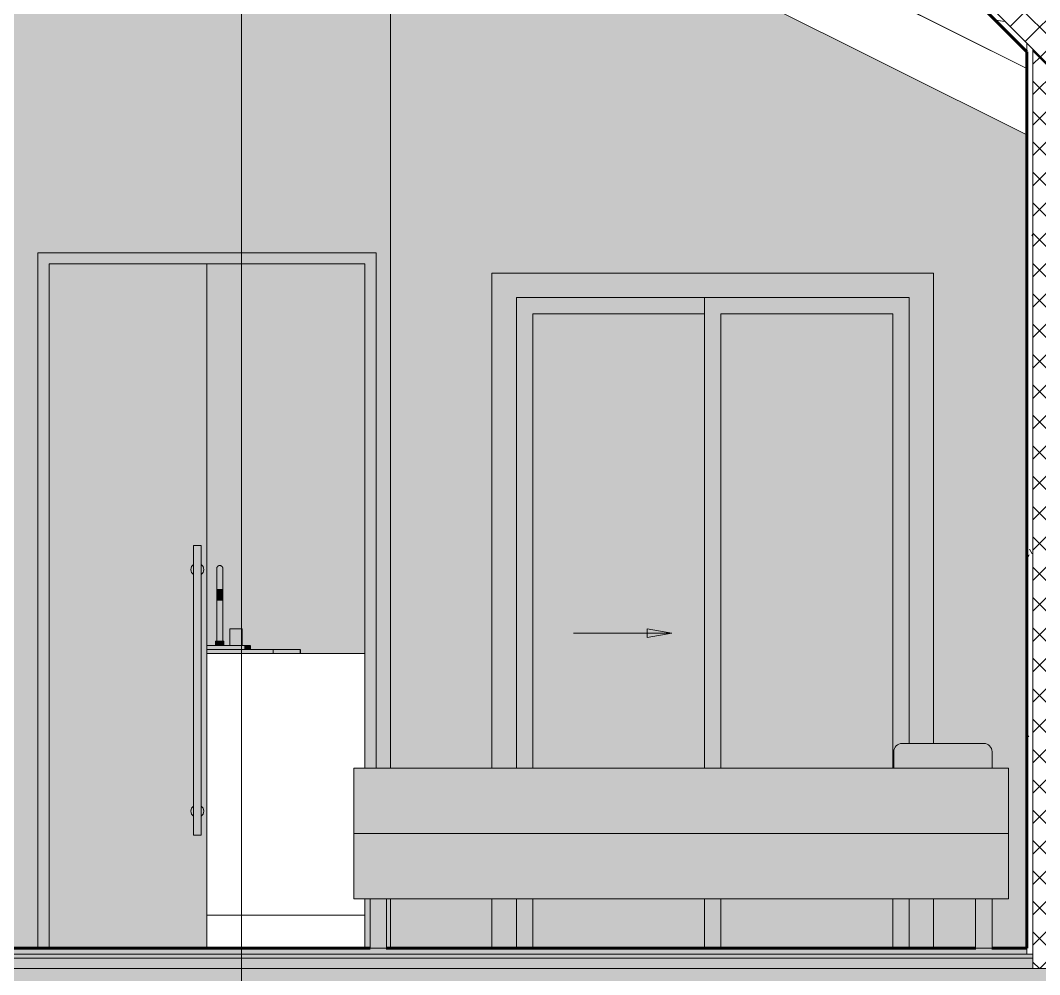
# Model space of a CAD drawing. Header units: inches. Extents: x 8252 to 9002, y -226 to 478.
# Drawn here: x 8746.8 to 8871.4, y 146.5 to 263.1 of the extents above; entities that cross this region are included whole.
import ezdxf

# ---------------------------------------------------------------- set-up
doc = ezdxf.new("R2010")
doc.units = ezdxf.units.IN
doc.header["$MEASUREMENT"] = 0
doc.linetypes.add('Grid Line 1_2_', pattern=[0.875, 0.5, -0.125, 0.125, -0.125])
for name, color, linetype, lineweight in [('A-DETL-GENF', 92, 'Continuous', 9), ('A-DETL-GENF-1', 92, 'Continuous', 18), ('A-DOOR', 31, 'Continuous', 18), ('A-DOOR-3', 31, 'Continuous', 9), ('A-DOOR-GLAZ-1', 31, 'Continuous', 18), ('A-FLOR', 192, 'Continuous', 18), ('A-FLOR-1', 192, 'Continuous', 60), ('A-FLOR-LEVL-1', 51, 'Grid Line 1_2_', 9), ('A-FLOR-MCUT', 51, 'Continuous', 18), ('A-FLOR-PATT-1', 8, 'Continuous', 9), ('A-ROOF', 132, 'Continuous', 18), ('A-ROOF-1', 132, 'Continuous', 60), ('A-ROOF-PATT-1', 132, 'Continuous', 9), ('A-WALL', 113, 'Continuous', 18), ('A-WALL-PATT-1', 111, 'Continuous', 9), ('G-ANNO-SYMB', 111, 'Continuous', 9), ('I-FURN', 30, 'Continuous', 9), ('I-WALL', 2, 'Continuous', 18), ('I-WALL-1', 2, 'Continuous', 60), ('P-SANR-FIXT', 6, 'Continuous', 9), ('Q-CASE', 31, 'Continuous', 9), ('S-BEAM', 12, 'Continuous', 9)]:
    doc.layers.add(name, color=color, linetype=linetype, lineweight=lineweight)
pattern_1 = [(0, (8626.379, 124.937), (0, 2.399), []), (315, (8626.379, 124.937), (2.398506, 0), [3.393, -3.393]), (45, (8626.379, 124.937), (2.398506, 0), [3.393, -3.393])]
pattern_2 = [(45, (8626.379, 124.937), (-1.856155, 1.856155), []), (135, (8626.379, 124.937), (-1.856155, -1.856155), [])]

# ---------------------------------------------------------------- blocks, each defined once
blk = doc.blocks.new('Bed-Standard - King 78_ x 80_-1391540-Section 18')
at = {"layer": 'I-FURN'}
for points in [[(8865.52, 171.75), (8865.57, 171.75), (8865.57, 173.75), (8865.44, 174.25), (8865.07, 174.62), (8864.57, 174.75), (8854.57, 174.75), (8854.07, 174.62), (8853.7, 174.25), (8853.57, 173.75), (8853.57, 171.75), (8858.44, 171.75)], [(8788.57, 163.75), (8788.57, 171.75), (8787.57, 171.75), (8787.57, 163.75), (8788.32, 163.75)], [(8788.57, 163.75), (8866.57, 163.75), (8866.57, 171.75), (8788.57, 171.75)], [(8866.86, 163.75), (8867.57, 163.75), (8867.57, 171.75), (8866.57, 171.75), (8866.57, 163.75), (8866.82, 163.75)], [(8787.57, 155.75), (8788.57, 155.75), (8788.57, 163.75), (8787.57, 163.75), (8787.57, 156.22)], [(8819.28, 155.75), (8866.57, 155.75), (8866.57, 163.75), (8788.57, 163.75), (8788.57, 155.75), (8809.44, 155.75)], [(8867.49, 155.75), (8867.57, 155.75), (8867.57, 163.75), (8866.57, 163.75), (8866.57, 155.75), (8867.44, 155.75)], [(8790.57, 149.75), (8790.57, 155.75), (8789.59, 155.75), (8789.59, 149.75), (8790.37, 149.75)], [(8791.51, 149.75), (8791.54, 149.75), (8791.54, 155.75), (8790.57, 155.75), (8790.57, 149.75), (8791.45, 149.75)], [(8863.59, 149.75), (8864.57, 149.75), (8864.57, 155.75), (8863.59, 155.75), (8863.59, 151.52)], [(8864.57, 149.75), (8865.54, 149.75), (8865.54, 155.75), (8864.57, 155.75), (8864.57, 151.52)]]:
    blk.add_hatch(color=256, dxfattribs=at).paths.add_polyline_path(points, flags=0)
for p, q in [((8864.57, 174.75), (8854.57, 174.75)), ((8853.57, 173.75), (8853.57, 171.75)), ((8865.57, 171.75), (8865.57, 173.75)), ((8787.57, 171.75), (8787.57, 163.75)), ((8787.57, 171.75), (8788.57, 171.75)), ((8788.57, 171.75), (8866.57, 171.75)), ((8866.57, 171.75), (8867.57, 171.75)), ((8867.57, 163.75), (8867.57, 171.75)), ((8787.57, 163.75), (8787.57, 155.75)), ((8787.57, 163.75), (8788.57, 163.75)), ((8788.57, 163.75), (8787.57, 163.75)), ((8788.57, 163.75), (8866.57, 163.75)), ((8866.57, 163.75), (8788.57, 163.75)), ((8866.57, 163.75), (8867.57, 163.75)), ((8867.57, 163.75), (8866.57, 163.75)), ((8867.57, 155.75), (8867.57, 163.75)), ((8788.57, 155.75), (8787.57, 155.75)), ((8866.57, 155.75), (8788.57, 155.75)), ((8789.57, 155.75), (8789.57, 149.75)), ((8789.57, 155.75), (8789.57, 149.75)), ((8791.57, 149.75), (8791.57, 155.75)), ((8791.57, 149.75), (8791.57, 155.75)), ((8863.57, 155.75), (8863.57, 149.75)), ((8863.57, 155.75), (8863.57, 149.75)), ((8865.57, 149.75), (8865.57, 155.75)), ((8865.57, 149.75), (8865.57, 155.75)), ((8867.57, 155.75), (8866.57, 155.75)), ((8790.57, 149.75), (8789.59, 149.75)), ((8791.54, 149.75), (8790.57, 149.75)), ((8864.57, 149.75), (8863.59, 149.75)), ((8865.54, 149.75), (8864.57, 149.75))]:
    blk.add_line(p, q, dxfattribs=at)
for centre, start, end in [((8854.57, 173.75), 90, 180), ((8864.57, 173.75), 0, 90)]:
    blk.add_arc(centre, 1, start, end, dxfattribs=at)
blk = doc.blocks.new('Truss - Truss-2014843-Section 18')
at = {"layer": 'S-BEAM'}
for p, q in [((8869.82, 257.23), (8757.71, 313.29)), ((8749.6, 309.23), (8869.82, 249.12)), ((8855.56, 264.36), (8869.82, 257.23))]:
    blk.add_line(p, q, dxfattribs=at)
blk = doc.blocks.new('OD_CW_Base Cabinet - OD_CW_Base Cabinet-2143114-Section 18')
at = {"layer": 'Q-CASE'}
for p, q in [((8788.92, 185.75), (8769.63, 185.75)), ((8769.63, 153.75), (8788.92, 153.75))]:
    blk.add_line(p, q, dxfattribs=at)
blk = doc.blocks.new('Sliding_Door_Pocket_door_-_Wood_8628 - 1_00mx2_00m-2102463-Section 18')
at = {"layer": 'A-DOOR'}
h = blk.add_hatch(color=256, dxfattribs=at)
h.paths.add_polyline_path([(8789.32, 149.75), (8789.59, 149.75), (8789.59, 155.75), (8788.92, 155.75), (8788.92, 149.75), (8789.2, 149.75)], flags=0)
h.paths.add_polyline_path([(8749.95, 149.75), (8750.34, 149.75), (8750.34, 233.36), (8788.92, 233.36), (8788.92, 171.75), (8790.3, 171.75), (8790.3, 234.73), (8748.96, 234.73), (8748.96, 149.75), (8749.93, 149.75)], flags=0)
h = blk.add_hatch(color=256, dxfattribs=at)
h.paths.add_polyline_path([(8769.63, 149.75), (8769.63, 233.36), (8750.34, 233.36), (8750.34, 149.75)], flags=0)
h.paths.add_polyline_path([(8768.12, 163.53), (8767.98, 163.53), (8767.98, 165.86), (8767.89, 165.93), (8767.77, 166.09), (8767.69, 166.28), (8767.66, 166.48), (8767.69, 166.69), (8767.77, 166.88), (8767.89, 167.04), (8767.98, 167.1), (8767.98, 195.39), (8767.89, 195.45), (8767.77, 195.62), (8767.69, 195.81), (8767.66, 196.01), (8767.7, 196.25), (8767.77, 196.4), (8767.89, 196.57), (8767.98, 196.63), (8767.99, 198.96), (8768.92, 198.96), (8768.92, 196.63), (8769.01, 196.57), (8769.13, 196.4), (8769.21, 196.21), (8769.24, 196.01), (8769.21, 195.81), (8769.13, 195.62), (8769.01, 195.45), (8768.92, 195.39), (8768.92, 167.1), (8769.01, 167.04), (8769.13, 166.88), (8769.21, 166.69), (8769.24, 166.48), (8769.21, 166.28), (8769.13, 166.09), (8769.01, 165.93), (8768.92, 165.86), (8768.91, 163.53), (8768.21, 163.53)], flags=0)
blk.add_hatch(color=256, dxfattribs=at).paths.add_polyline_path([(8767.98, 163.53), (8768.92, 163.53), (8768.91, 198.96), (8767.98, 198.96), (8767.98, 165.64)], flags=0)
h = blk.add_hatch(color=256, dxfattribs=at)
h.paths.add_polyline_path([(8768.92, 165.86), (8769.01, 165.93), (8769.13, 166.09), (8769.21, 166.28), (8769.24, 166.48), (8769.21, 166.69), (8769.13, 166.88), (8769.01, 167.04), (8768.92, 167.09), (8768.92, 165.88)], flags=0)
h.paths.add_polyline_path([(8767.98, 165.86), (8767.98, 167.1), (8767.89, 167.04), (8767.77, 166.88), (8767.69, 166.69), (8767.66, 166.48), (8767.69, 166.28), (8767.79, 166.07), (8767.89, 165.93)], flags=0)
h.paths.add_polyline_path([(8767.98, 195.39), (8767.98, 196.63), (8767.89, 196.57), (8767.77, 196.4), (8767.69, 196.21), (8767.66, 196.01), (8767.69, 195.81), (8767.77, 195.62), (8767.89, 195.45)], flags=0)
h.paths.add_polyline_path([(8768.92, 195.39), (8769.01, 195.45), (8769.13, 195.62), (8769.21, 195.81), (8769.24, 196.01), (8769.2, 196.25), (8769.13, 196.4), (8769.01, 196.57), (8768.92, 196.62), (8768.92, 195.42)], flags=0)
for p, q in [((8790.3, 234.73), (8748.96, 234.73)), ((8748.96, 234.73), (8748.96, 149.75)), ((8790.3, 234.73), (8790.3, 171.75)), ((8750.34, 149.75), (8750.34, 233.36)), ((8750.34, 233.36), (8788.92, 233.36)), ((8769.63, 233.36), (8769.63, 149.75)), ((8788.92, 233.36), (8788.92, 171.75)), ((8788.92, 155.75), (8788.92, 149.75))]:
    blk.add_line(p, q, dxfattribs=at)
at = {"layer": 'A-DOOR-3'}
for p, q in [((8767.98, 198.96), (8767.98, 163.53)), ((8767.98, 198.96), (8768.92, 198.96)), ((8768.92, 163.53), (8768.92, 198.96)), ((8768.92, 163.53), (8767.98, 163.53))]:
    blk.add_line(p, q, dxfattribs=at)
for centre, start, end in [((8768.45, 196.01), 127.2426, 180), ((8768.45, 196.01), 180, 232.7574), ((8768.45, 196.01), 0, 52.7574), ((8768.45, 196.01), 307.2426, 0), ((8768.45, 166.48), 127.0932, 180), ((8768.45, 166.48), 0, 52.9068), ((8768.45, 166.48), 180, 232.8547), ((8768.45, 166.48), 307.1453, 0)]:
    blk.add_arc(centre, 0.787, start, end, dxfattribs=at)
blk = doc.blocks.new('M_Sink Vanity-Square - 500 x 440mm-1093262-Section 18')
at = {"layer": 'P-SANR-FIXT'}
for points in [[(8771.03, 193.63), (8771.19, 193.63), (8771.19, 196.5), (8771.03, 196.46), (8770.9, 196.35), (8770.83, 196.21), (8770.82, 195.75), (8770.83, 194.94), (8770.83, 193.89), (8770.84, 193.63), (8771.01, 193.63)], [(8771.38, 193.63), (8771.56, 193.63), (8771.57, 195.53), (8771.54, 196.25), (8771.49, 196.36), (8771.36, 196.46), (8771.19, 196.5), (8771.19, 193.63), (8771.36, 193.63)], [(8770.9, 192.25), (8771.19, 192.25), (8771.19, 193.63), (8770.83, 193.63), (8770.84, 192.25), (8770.9, 192.25)], [(8771.3, 192.25), (8771.56, 192.25), (8771.55, 193.63), (8771.19, 193.63), (8771.19, 192.25)], [(8770.82, 187.25), (8771.19, 187.25), (8771.19, 192.25), (8770.83, 192.25), (8770.82, 187.77)], [(8771.57, 187.25), (8771.55, 192.25), (8771.19, 192.25), (8771.19, 187.25), (8771.56, 187.25)], [(8773.77, 186.74), (8773.94, 186.74), (8773.94, 188.75), (8772.44, 188.75), (8772.44, 186.74), (8773.71, 186.74)], [(8770.69, 186.74), (8771.69, 186.74), (8771.69, 187.25), (8770.69, 187.25), (8770.69, 186.83)], [(8774.19, 186.25), (8774.19, 186.74), (8769.63, 186.74), (8769.63, 186.25), (8773.19, 186.25)], [(8777.63, 185.75), (8777.72, 185.75), (8777.72, 186.25), (8769.63, 186.25), (8769.63, 185.75), (8777.04, 185.75)], [(8774.36, 186.25), (8774.93, 186.25), (8774.93, 186.74), (8774.19, 186.74), (8774.19, 186.25)], [(8778.34, 185.75), (8781.04, 185.75), (8781.04, 186.25), (8777.72, 186.25), (8777.72, 185.75), (8778.09, 185.75)]]:
    blk.add_hatch(color=256, dxfattribs=at).paths.add_polyline_path(points, flags=0)
for p, q in [((8770.82, 194.94), (8770.82, 187.25)), ((8771.57, 187.25), (8771.57, 194.94)), ((8770.82, 193.63), (8770.82, 192.25)), ((8771.57, 192.25), (8771.57, 193.63)), ((8771.19, 192.25), (8770.83, 192.25)), ((8771.56, 192.25), (8771.19, 192.25)), ((8772.44, 188.75), (8772.44, 186.74)), ((8772.44, 188.75), (8773.94, 188.75)), ((8773.94, 186.74), (8773.94, 188.75)), ((8770.69, 187.25), (8770.69, 186.74)), ((8770.69, 187.25), (8771.69, 187.25)), ((8771.69, 186.74), (8771.69, 187.25)), ((8769.63, 186.74), (8773.19, 186.74)), ((8769.63, 186.25), (8777.72, 186.25)), ((8773.19, 186.74), (8774.19, 186.74)), ((8774.19, 186.74), (8774.93, 186.74)), ((8774.94, 186.25), (8774.94, 186.74)), ((8777.72, 186.25), (8781.04, 186.25)), ((8777.72, 185.75), (8777.72, 186.25)), ((8781.04, 185.75), (8781.04, 186.25)), ((8781.07, 185.75), (8781.07, 186.25))]:
    blk.add_line(p, q, dxfattribs=at)
at = {"layer": 'P-SANR-FIXT', "flags": 128}
for points in [[(8770.82, 196.12), (8770.82, 196.14), (8770.82, 196.15), (8770.82, 196.17), (8770.82, 196.18)], [(8770.82, 196.06), (8770.82, 196.08), (8770.82, 196.09), (8770.82, 196.1), (8770.82, 196.11), (8770.82, 196.11), (8770.82, 196.12), (8770.82, 196.12), (8770.82, 196.12), (8770.82, 196.12)], [(8770.82, 196.12), (8770.82, 196.12), (8770.82, 196.12), (8770.82, 196.11), (8770.82, 196.09), (8770.82, 196.08), (8770.82, 196.05), (8770.82, 196.03), (8770.82, 196), (8770.82, 195.96), (8770.82, 195.93), (8770.82, 195.89), (8770.82, 195.84), (8770.82, 195.79), (8770.82, 195.74), (8770.82, 195.69), (8770.82, 195.63), (8770.82, 195.57), (8770.82, 195.5), (8770.82, 195.44), (8770.82, 195.37), (8770.82, 195.29), (8770.82, 195.22), (8770.82, 195.14), (8770.82, 195.06), (8770.82, 194.98), (8770.82, 194.89), (8770.82, 194.8), (8770.82, 194.71), (8770.82, 194.62), (8770.82, 194.53), (8770.82, 194.44), (8770.82, 194.34), (8770.82, 194.25), (8770.82, 194.15), (8770.82, 194.05), (8770.82, 193.95), (8770.82, 193.85), (8770.82, 193.75), (8770.82, 193.65), (8770.82, 193.63)], [(8770.82, 194.94), (8770.82, 194.98), (8770.82, 195.03), (8770.82, 195.08), (8770.82, 195.13), (8770.82, 195.17), (8770.82, 195.22), (8770.82, 195.27), (8770.82, 195.31), (8770.82, 195.36), (8770.82, 195.4), (8770.82, 195.44), (8770.82, 195.49), (8770.82, 195.53), (8770.82, 195.57), (8770.82, 195.61), (8770.82, 195.65), (8770.82, 195.68), (8770.82, 195.72), (8770.82, 195.76), (8770.82, 195.79), (8770.82, 195.82), (8770.82, 195.85), (8770.82, 195.88), (8770.82, 195.91), (8770.82, 195.94), (8770.82, 195.96), (8770.82, 195.98)], [(8770.83, 196.23), (8770.84, 196.24), (8770.84, 196.26), (8770.85, 196.27), (8770.86, 196.28), (8770.86, 196.3), (8770.87, 196.31), (8770.88, 196.32), (8770.88, 196.34), (8770.89, 196.35)], [(8770.91, 196.37), (8770.92, 196.38), (8770.93, 196.39), (8770.94, 196.4), (8770.96, 196.41), (8770.97, 196.42), (8770.98, 196.43), (8770.99, 196.44), (8771, 196.45), (8771.02, 196.46)], [(8771.04, 196.47), (8771.06, 196.47), (8771.07, 196.48), (8771.09, 196.48), (8771.1, 196.49), (8771.12, 196.49), (8771.13, 196.49), (8771.15, 196.5), (8771.16, 196.5), (8771.18, 196.5)], [(8771.21, 196.5), (8771.22, 196.5), (8771.24, 196.5), (8771.25, 196.5), (8771.27, 196.49), (8771.28, 196.49), (8771.3, 196.49), (8771.31, 196.48), (8771.33, 196.48), (8771.34, 196.47)], [(8771.37, 196.46), (8771.38, 196.45), (8771.39, 196.44), (8771.41, 196.43), (8771.42, 196.43), (8771.43, 196.42), (8771.44, 196.41), (8771.45, 196.4), (8771.46, 196.39), (8771.47, 196.38)], [(8771.49, 196.35), (8771.5, 196.34), (8771.51, 196.33), (8771.52, 196.31), (8771.53, 196.3), (8771.53, 196.29), (8771.54, 196.27), (8771.54, 196.26), (8771.55, 196.25), (8771.55, 196.23), (8771.56, 196.22)], [(8771.57, 196.16), (8771.57, 196.14), (8771.57, 196.13), (8771.57, 196.12)], [(8771.57, 196.12), (8771.57, 196.12), (8771.57, 196.12), (8771.57, 196.12), (8771.57, 196.11), (8771.57, 196.1), (8771.57, 196.09), (8771.57, 196.08), (8771.57, 196.06), (8771.57, 196.05), (8771.57, 196.03), (8771.57, 196.01), (8771.57, 195.99), (8771.57, 195.97), (8771.57, 195.94), (8771.57, 195.92), (8771.57, 195.89), (8771.57, 195.86), (8771.57, 195.83), (8771.57, 195.8), (8771.57, 195.76), (8771.57, 195.73), (8771.57, 195.69), (8771.57, 195.66), (8771.57, 195.62), (8771.57, 195.58), (8771.57, 195.54), (8771.57, 195.5), (8771.57, 195.45), (8771.57, 195.41), (8771.57, 195.37), (8771.57, 195.32), (8771.57, 195.28), (8771.57, 195.23), (8771.57, 195.19), (8771.57, 195.14), (8771.57, 195.09), (8771.57, 195.05), (8771.57, 195), (8771.57, 194.95), (8771.57, 194.94)], [(8771.57, 193.63), (8771.57, 193.72), (8771.57, 193.82), (8771.57, 193.92), (8771.57, 194.02), (8771.57, 194.12), (8771.57, 194.22), (8771.57, 194.32), (8771.57, 194.41), (8771.57, 194.51), (8771.57, 194.6), (8771.57, 194.69), (8771.57, 194.78), (8771.57, 194.87), (8771.57, 194.95), (8771.57, 195.04), (8771.57, 195.12), (8771.57, 195.2), (8771.57, 195.27), (8771.57, 195.35), (8771.57, 195.42), (8771.57, 195.49), (8771.57, 195.55), (8771.57, 195.61), (8771.57, 195.67), (8771.57, 195.73), (8771.57, 195.78), (8771.57, 195.83), (8771.57, 195.88), (8771.57, 195.92), (8771.57, 195.96), (8771.57, 195.99), (8771.57, 196.02), (8771.57, 196.05), (8771.57, 196.07), (8771.57, 196.09), (8771.57, 196.1), (8771.57, 196.11), (8771.57, 196.12), (8771.57, 196.12), (8771.57, 196.12)]]:
    blk.add_lwpolyline(points, dxfattribs=at)
blk = doc.blocks.new('Door-Double-Sliding - 4_ x 82_ wood panels-2132314-Section 18')
at = {"layer": 'A-DETL-GENF-1'}
blk.add_hatch(color=256, dxfattribs=at).paths.add_polyline_path([(8823.43, 187.72), (8826.44, 188.25), (8823.43, 188.78)], flags=0)
at = {"layer": 'A-DOOR'}
h = blk.add_hatch(color=256, dxfattribs=at)
h.paths.add_polyline_path([(8807.44, 149.75), (8807.44, 155.75), (8804.44, 155.75), (8804.44, 149.75), (8804.54, 149.75)], flags=0)
h.paths.add_polyline_path([(8858.35, 149.75), (8858.44, 149.75), (8858.44, 155.75), (8855.44, 155.75), (8855.44, 149.75), (8856.31, 149.75)], flags=0)
h.paths.add_polyline_path([(8807.44, 171.75), (8807.44, 229.25), (8855.44, 229.25), (8855.44, 174.75), (8858.44, 174.75), (8858.44, 232.25), (8804.44, 232.25), (8804.44, 171.75), (8805.34, 171.75)], flags=0)
h = blk.add_hatch(color=256, dxfattribs=at)
h.paths.add_polyline_path([(8807.51, 149.75), (8809.44, 149.75), (8809.44, 155.75), (8807.44, 155.75), (8807.44, 149.75)], flags=0)
h.paths.add_polyline_path([(8807.44, 171.75), (8809.44, 171.75), (8809.44, 227.25), (8830.44, 227.25), (8830.44, 229.25), (8807.44, 229.25), (8807.44, 179.77)], flags=0)
h = blk.add_hatch(color=256, dxfattribs=at)
h.paths.add_polyline_path([(8832.44, 149.75), (8832.44, 155.75), (8830.44, 155.75), (8830.44, 149.75), (8832.38, 149.75)], flags=0)
h.paths.add_polyline_path([(8855.44, 149.75), (8855.44, 155.75), (8853.44, 155.75), (8853.44, 149.75), (8855.38, 149.75)], flags=0)
h.paths.add_polyline_path([(8832.44, 171.75), (8832.44, 227.25), (8853.44, 227.25), (8853.44, 171.75), (8853.57, 171.75), (8853.57, 173.75), (8853.7, 174.25), (8854.07, 174.62), (8854.57, 174.75), (8855.44, 174.75), (8855.44, 229.25), (8830.44, 229.25), (8830.44, 171.75), (8831.83, 171.75)], flags=0)
at = {"layer": 'A-DOOR-GLAZ-1'}
h = blk.add_hatch(color=256, dxfattribs=at)
h.paths.add_polyline_path([(8829.94, 149.75), (8830.44, 149.75), (8830.44, 155.75), (8809.44, 155.75), (8809.44, 149.75), (8819.28, 149.75)], flags=0)
h.paths.add_polyline_path([(8830.44, 171.75), (8830.44, 227.25), (8809.44, 227.25), (8809.44, 171.75), (8819.28, 171.75)], flags=0)
h.paths.add_polyline_path([(8823.43, 187.72), (8823.43, 188.78), (8826.44, 188.25)], flags=0)
h = blk.add_hatch(color=256, dxfattribs=at)
h.paths.add_polyline_path([(8832.44, 149.75), (8853.44, 149.75), (8853.44, 155.75), (8832.44, 155.75)], flags=0)
h.paths.add_polyline_path([(8832.44, 171.75), (8853.44, 171.75), (8853.44, 227.25), (8832.44, 227.25), (8832.44, 179.77)], flags=0)
at = {"layer": 'A-DETL-GENF'}
for p, q in [((8814.44, 188.25), (8826.44, 188.25)), ((8823.43, 188.78), (8826.44, 188.25)), ((8823.43, 187.72), (8823.43, 188.78)), ((8826.44, 188.25), (8823.43, 187.72))]:
    blk.add_line(p, q, dxfattribs=at)
at = {"layer": 'A-DOOR-3'}
for p, q in [((8858.44, 232.25), (8804.44, 232.25)), ((8804.44, 232.25), (8804.44, 171.75)), ((8858.44, 174.75), (8858.44, 232.25)), ((8807.44, 171.75), (8807.44, 229.25)), ((8807.44, 229.25), (8855.44, 229.25)), ((8830.44, 229.25), (8830.44, 171.75)), ((8855.44, 229.25), (8855.44, 174.75)), ((8809.44, 171.75), (8809.44, 227.25)), ((8809.44, 227.25), (8830.44, 227.25)), ((8832.44, 227.25), (8853.44, 227.25)), ((8832.44, 171.75), (8832.44, 227.25)), ((8853.44, 227.25), (8853.44, 171.75)), ((8804.44, 155.75), (8804.44, 149.75)), ((8807.44, 149.75), (8807.44, 155.75)), ((8809.44, 149.75), (8809.44, 155.75)), ((8830.44, 155.75), (8830.44, 149.75)), ((8832.44, 149.75), (8832.44, 155.75)), ((8853.44, 155.75), (8853.44, 149.75)), ((8855.44, 155.75), (8855.44, 149.75)), ((8858.44, 149.75), (8858.44, 155.75))]:
    blk.add_line(p, q, dxfattribs=at)

msp = doc.modelspace()

# ---------------------------------------------------------------- hatches: boundary and pattern name
at = {"layer": 'A-FLOR'}
h = msp.add_hatch(color=256, dxfattribs=at)
h.paths.add_polyline_path([(8735.97, 149), (8738.57, 149.02), (8738.57, 149.75), (8700.54, 149.75), (8700.54, 149), (8731.34, 149)], flags=0)
h.paths.add_polyline_path([(8629.82, 149), (8682.83, 149), (8682.83, 149.75), (8629.38, 149.75), (8629.38, 149)], flags=0)
h.paths.add_polyline_path([(8869.82, 149), (8869.82, 149.75), (8744.07, 149.75), (8744.07, 149), (8869.51, 149)], flags=0)
h.paths.add_polyline_path([(8670.66, 149.08), (8670.67, 149.26), (8671.18, 149.14), (8670.67, 149.08)], flags=0)
h = msp.add_hatch(color=256, dxfattribs=at)
h.paths.add_polyline_path([(8628.63, 147.25), (8682.83, 147.25), (8682.83, 148.5), (8671.18, 148.48), (8671.22, 148.43), (8670.98, 148.13), (8670.46, 147.9), (8670.46, 148.5), (8628.63, 148.5)], flags=0)
h.paths.add_polyline_path([(8869.82, 147.25), (8870.57, 147.25), (8870.57, 148.5), (8744.07, 148.5), (8744.07, 147.25), (8865.56, 147.25)], flags=0)
h.paths.add_polyline_path([(8700.54, 147.25), (8738.57, 147.25), (8738.57, 148.5), (8700.54, 148.5)], flags=0)
at = {"layer": 'A-FLOR-PATT-1'}
h = msp.add_hatch(dxfattribs=at)
h.set_pattern_fill('FP_3', color=256, style=0, pattern_type=2)
h.set_pattern_definition(pattern_1)
h.paths.add_polyline_path([(8628.63, 148.5), (8670.46, 148.5), (8670.47, 148.95), (8670.98, 148.74), (8671.18, 148.5), (8682.83, 148.5), (8682.83, 149), (8628.63, 149)], flags=0)
h.paths.add_polyline_path([(8869.82, 148.5), (8870.57, 148.5), (8870.57, 149), (8744.69, 149), (8744.69, 148.5), (8869.6, 148.5)], flags=0)
h.paths.add_polyline_path([(8700.54, 148.5), (8737.94, 148.5), (8737.94, 149), (8700.54, 149), (8700.54, 148.65)], flags=0)
h = msp.add_hatch(dxfattribs=at)
h.set_pattern_fill('FP_3', color=256, style=0, pattern_type=2)
h.set_pattern_definition(pattern_1)
h.paths.add_polyline_path([(8876.07, 146.5), (8876.06, 147.25), (8622.63, 147.25), (8622.63, 146.5), (8874.82, 146.5)], flags=0)
h = msp.add_hatch(dxfattribs=at)
h.set_pattern_fill('FP_7', color=256, style=0, pattern_type=2)
h.set_pattern_definition([(161.57, (8626.619, 125.177), (-1.9204512, 0.0001504), [0, -13.661, 1.517, 0]), (18.43, (8626.139, 125.177), (-1.9204512, -0.0001504), [0, -13.661, 1.517, 0]), (108.43, (8626.619, 125.177), (0.9599691, -4.8007366), [4.553, -10.625]), (71.57, (8626.139, 125.177), (0.9599691, 4.8007366), [4.553, -10.625])])
h.paths.add_polyline_path([(8876, 134.62), (8876.07, 134.62), (8876.07, 146.5), (8622.63, 146.5), (8622.63, 134.62), (8874.82, 134.62)], flags=0)
at = {"layer": 'A-ROOF-PATT-1'}
h = msp.add_hatch(dxfattribs=at)
h.set_pattern_fill('FP_2', color=256, style=0, pattern_type=2)
h.set_pattern_definition(pattern_2)
h.paths.add_polyline_path([(8621.88, 252.86), (8749.6, 380.57), (8877.32, 252.86), (8877.32, 265.94), (8749.6, 393.66), (8621.88, 265.94), (8621.88, 253.05)], flags=0)
h = msp.add_hatch(dxfattribs=at)
h.set_pattern_fill('FP_16', color=256, style=0, pattern_type=2)
h.set_pattern_definition([(355.236, (8626.379, 129.017), (-263.999686, 24.001546), [2.89, -286.108]), (11.31, (8629.259, 128.777), (96.00039, 24.000414), [3.671, -118.705]), (45, (8632.859, 129.497), (0, 24.0006), [2.715, -31.226]), (46.848, (8634.779, 131.417), (335.998039, 360.002359), [5.264, -521.098]), (12.995, (8638.379, 135.257), (-215.999946, -48.001379), [3.202, -316.998]), (0, (8641.5, 135.977), (24, 24), [6, -18]), (350.538, (8647.499, 135.977), (-120.000217, 23.99977), [2.92, -143.067]), (354.289, (8626.379, 135.497), (-215.999717, 24.001433), [2.412, -238.785]), (0, (8628.78, 135.257), (24, 24), [3.6, -20.4]), (28.301, (8632.379, 135.257), (263.999841, 144.000819), [3.544, -350.812]), (52.125, (8635.499, 136.937), (-96.000349, -120.000279), [5.473, -268.169]), (39.289, (8638.859, 141.257), (144.000322, 119.999016), [3.411, -337.693]), (6.34, (8641.499, 143.417), (192.000086, 23.999), [4.347, -212.983]), (348.111, (8645.819, 143.897), (-335.999111, 72.0018444), [4.66, -461.336]), (353.29, (8626.379, 142.937), (216.000198, -24.000742), [4.108, -406.706]), (3.367, (8630.459, 142.457), (384.000105, 24.003305), [4.087, -404.618]), (33.69, (8634.539, 142.697), (-47.99962, -24.00016), [4.327, -82.207]), (47.49, (8638.139, 145.097), (239.998435, 264.0019564), [3.907, -386.785]), (14.931, (8640.779, 147.977), (264.000774, 71.9981694), [3.726, -368.854]), (0, (8644.38, 148.937), (24, 24), [2.88, -21.12]), (347.005, (8647.259, 148.937), (215.999946, -48.001379), [3.202, -316.998]), (0, (8633.82, 124.937), (24, 24), [0.063, -23.937]), (223.152, (8637.179, 128.537), (360.002359, 335.998039), [5.264, -521.098]), (206.565, (8633.339, 148.937), (-23.99974, -23.9997), [2.147, -51.519]), (188.13, (8631.419, 147.977), (-144.000218, -23.999654), [3.394, -166.312]), (156.801, (8628.059, 147.497), (-119.99995, 48.00137), [1.828, -180.951]), (26.565, (8637.179, 128.537), (23.99974, 23.9997), [2.683, -50.982]), (6.71, (8639.579, 129.737), (-216.000198, -24.000742), [4.108, -406.706]), (349.875, (8643.659, 130.217), (407.9992525, -72.0020701), [6.826, -675.804]), (349.695, (8626.379, 126.377), (144.000477, -24.000103), [2.683, -265.645]), (15.524, (8629.019, 125.897), (-264.000139, -71.9991673), [4.484, -443.873]), (42.879, (8633.339, 127.097), (-311.9990114, -288.0003535), [4.585, -453.934]), (34.695, (8636.699, 130.217), (240.0000585, 167.9992156), [3.795, -375.679]), (9.462, (8639.819, 132.377), (120.000217, 23.99977), [4.38, -141.607]), (353.418, (8644.139, 133.097), (-408.0001485, 48.0004238), [6.281, -621.859]), (351.87, (8626.379, 132.377), (-144.000218, 23.999654), [3.394, -166.312]), (11.31, (8629.739, 131.897), (96.00039, 24.000414), [3.671, -118.705]), (42.51, (8633.339, 132.617), (-264.0019564, -239.998435), [3.907, -386.785]), (45, (8636.219, 135.257), (0, 24.0006), [4.412, -29.529]), (17.354, (8639.339, 138.377), (-311.999979, -95.999553), [4.023, -398.29]), (356.633, (8643.179, 139.577), (-384.000105, 24.003305), [4.087, -404.618]), (342.897, (8647.259, 139.337), (239.999665, -72.00063), [3.264, -323.171]), (351.254, (8626.379, 138.377), (168.000296, -23.999242), [3.157, -312.514]), (14.931, (8629.499, 137.897), (264.000774, 71.9981694), [3.726, -368.854]), (32.005, (8633.099, 138.857), (-120.000722, -71.999341), [4.528, -221.887]), (49.899, (8636.939, 141.257), (-264.0002635, -311.9996052), [5.961, -590.186]), (15.945, (8640.779, 145.817), (-96.00064, -23.999112), [3.494, -171.228]), (353.991, (8644.139, 146.777), (240.000235, -24.000218), [4.585, -453.934]), (336.801, (8648.699, 146.297), (119.99995, -48.00137), [1.828, -180.951]), (350.538, (8626.379, 145.577), (-120.000217, 23.99977), [2.92, -143.067]), (10.008, (8629.259, 145.097), (264.00047, 47.999892), [4.143, -410.161]), (37.405, (8633.339, 145.817), (312.0020274, 239.997904), [5.136, -508.486]), (29.055, (8637.419, 124.937), (167.999253, 96.001016), [2.471, -244.624]), (10.784, (8639.579, 126.137), (-384.0003557, -71.997667), [5.131, -507.931]), (352.875, (8644.619, 127.097), (-168.000466, 24.000177), [5.805, -187.689])])
h.paths.add_polyline_path([(8869.82, 259.3), (8869.82, 260.36), (8749.6, 380.57), (8744.69, 375.67), (8744.69, 374.61), (8749.6, 379.51), (8868.76, 260.36)], flags=0)
h.paths.add_polyline_path([(8629.38, 259.3), (8737.94, 367.86), (8737.94, 368.92), (8629.38, 260.36), (8629.38, 259.85)], flags=0)
at = {"layer": 'A-WALL-PATT-1'}
h = msp.add_hatch(dxfattribs=at)
h.set_pattern_fill('FP_1', color=256, style=0, pattern_type=2)
h.set_pattern_definition([(0, (8626.379, 124.937), (15.36, 3.84), [0.634, -10.886, 0.634, -10.886, -61.44]), (0, (8626.379, 124.937), (15.36, 3.84), [-23.04, 0.634, -22.406, 0.634, -10.886, -26.88]), (0, (8626.379, 124.937), (15.36, 3.84), [-57.6, 0.634, -7.046, 0.634, -18.566]), (120, (8632.139, 126.857), (-11.00554, 11.38215), [0.634, -10.886, 0.634, -10.886, -61.44]), (120, (8632.139, 126.857), (-11.00554, 11.38215), [-23.04, 0.634, -22.406, 0.634, -10.886, -26.88]), (120, (8632.139, 126.857), (-11.00554, 11.38215), [-57.6, 0.634, -7.046, 0.634, -18.566]), (240, (8634.059, 134.537), (-4.35446, -15.22215), [0.634, -10.886, 0.634, -10.886, -61.44]), (240, (8634.059, 134.537), (-4.35446, -15.22215), [-23.04, 0.634, -22.406, 0.634, -10.886, -26.88]), (240, (8634.059, 134.537), (-4.35446, -15.22215), [-57.6, 0.634, -7.046, 0.634, -18.566])])
h.paths.add_polyline_path([(8869.82, 149), (8870.57, 149), (8870.57, 259.61), (8869.82, 260.36), (8869.82, 149.75)], flags=0)
h = msp.add_hatch(dxfattribs=at)
h.set_pattern_fill('FP_2', color=256, style=0, pattern_type=2)
h.set_pattern_definition(pattern_2)
h.paths.add_polyline_path([(8873.88, 134), (8873.95, 134), (8876, 134.62), (8870.57, 134.62), (8870.57, 134.42), (8872.07, 134), (8873.57, 134)], flags=0)
h.paths.add_polyline_path([(8876.07, 147.25), (8876.07, 254.11), (8870.57, 259.61), (8870.57, 147.25), (8876.06, 147.25)], flags=0)
at = {"layer": 'I-WALL'}
h = msp.add_hatch(color=256, dxfattribs=at)
h.paths.add_polyline_path([(8792.07, 149.75), (8792.07, 155.75), (8791.54, 155.75), (8791.54, 149.75)], flags=0)
h.paths.add_polyline_path([(8745.23, 149.75), (8748.96, 149.75), (8748.96, 234.73), (8790.3, 234.73), (8790.3, 171.75), (8792.07, 171.75), (8792.07, 288), (8749.6, 309.23), (8744.69, 306.78), (8744.69, 149.75)], flags=0)
h.paths.add_polyline_path([(8792.07, 296.11), (8792.07, 327.85), (8790.33, 329.6), (8757.71, 313.29), (8790.33, 296.98)], flags=0)
h.paths.add_polyline_path([(8749.6, 317.34), (8784.92, 335), (8749.6, 370.32), (8744.69, 365.42), (8744.69, 319.79)], flags=0)
h = msp.add_hatch(color=256, dxfattribs=at)
h.paths.add_polyline_path([(8792.54, 149.75), (8804.44, 149.75), (8804.44, 155.75), (8792.07, 155.75), (8792.07, 149.75)], flags=0)
h.paths.add_polyline_path([(8869.38, 149.75), (8869.82, 149.75), (8869.82, 249.12), (8792.07, 288), (8792.07, 171.75), (8804.44, 171.75), (8804.44, 232.25), (8858.44, 232.25), (8858.44, 174.75), (8864.57, 174.75), (8865.07, 174.62), (8865.44, 174.25), (8865.57, 173.75), (8865.57, 171.75), (8867.57, 171.75), (8867.57, 155.75), (8865.54, 155.75), (8865.56, 149.75), (8867.49, 149.75)], flags=0)
h.paths.add_polyline_path([(8863.59, 149.75), (8863.59, 155.75), (8858.44, 155.75), (8858.44, 149.75), (8863.25, 149.75)], flags=0)
h.paths.add_polyline_path([(8855.56, 264.36), (8792.07, 327.85), (8792.07, 296.11), (8852.41, 265.94)], flags=0)
msp.add_hatch(color=256, dxfattribs=at).paths.add_polyline_path([(8782.25, 185.75), (8788.92, 185.75), (8788.92, 233.36), (8769.63, 233.36), (8769.63, 186.74), (8770.69, 186.74), (8770.69, 187.25), (8770.82, 187.25), (8770.85, 196.25), (8770.9, 196.36), (8771.03, 196.46), (8771.19, 196.5), (8771.39, 196.43), (8771.49, 196.36), (8771.56, 196.2), (8771.56, 195.87), (8771.57, 195.53), (8771.56, 193.63), (8771.57, 187.25), (8771.69, 187.25), (8771.69, 186.74), (8772.44, 186.74), (8772.44, 188.75), (8773.94, 188.75), (8773.94, 186.74), (8774.93, 186.74), (8774.93, 186.25), (8781.04, 186.25), (8781.04, 185.75)], flags=0)

# ---------------------------------------------------------------- linework, layer by layer
at = {"layer": 'A-FLOR-1'}
for p, q in [((8789.59, 149.75), (8700.54, 149.75)), ((8863.59, 149.75), (8791.54, 149.75)), ((8869.82, 149.75), (8865.56, 149.75))]:
    msp.add_line(p, q, dxfattribs=at)
at = {"layer": 'A-FLOR-LEVL-1'}
msp.add_line((8978.72, 147.25), (8289.6, 147.25), dxfattribs=at)
at = {"layer": 'A-FLOR-MCUT'}
for p, q in [((8869.82, 149), (8869.82, 149.75)), ((8869.82, 149), (8700.54, 149)), ((8870.57, 148.5), (8700.54, 148.5)), ((8870.57, 147.25), (8700.54, 147.25))]:
    msp.add_line(p, q, dxfattribs=at)
at = {"layer": 'A-ROOF'}
for p, q in [((8749.6, 380.57), (8869.82, 260.36)), ((8870.57, 259.61), (8877.32, 252.86))]:
    msp.add_line(p, q, dxfattribs=at)
at = {"layer": 'A-ROOF-1'}
msp.add_line((8749.6, 379.51), (8869.82, 259.3), dxfattribs=at)
at = {"layer": 'A-WALL'}
for p, q in [((8869.82, 260.36), (8869.82, 259.3)), ((8870.57, 259.61), (8869.82, 260.36)), ((8870.57, 259.61), (8870.57, 147.25)), ((8869.82, 149), (8870.57, 149)), ((8870.57, 147.25), (8876.07, 147.25))]:
    msp.add_line(p, q, dxfattribs=at)
at = {"layer": 'G-ANNO-SYMB'}
msp.add_line((8773.85, 405.77), (8773.85, -196.9), dxfattribs=at)
at = {"layer": 'I-WALL'}
for p, q in [((8792.07, 288), (8792.07, 171.75)), ((8792.07, 155.75), (8792.07, 149.75))]:
    msp.add_line(p, q, dxfattribs=at)
at = {"layer": 'I-WALL-1'}
msp.add_line((8869.82, 259.3), (8869.82, 149.75), dxfattribs=at)

# ---------------------------------------------------------------- block references
at = {"layer": 'A-DOOR'}
for name in ['Sliding_Door_Pocket_door_-_Wood_8628 - 1_00mx2_00m-2102463-Section 18', 'Door-Double-Sliding - 4_ x 82_ wood panels-2132314-Section 18']:
    msp.add_blockref(name, (0, 0), dxfattribs=at)
at = {"layer": 'I-FURN'}
msp.add_blockref('Bed-Standard - King 78_ x 80_-1391540-Section 18', (0, 0), dxfattribs=at)
at = {"layer": 'P-SANR-FIXT'}
msp.add_blockref('M_Sink Vanity-Square - 500 x 440mm-1093262-Section 18', (0, 0), dxfattribs=at)
at = {"layer": 'Q-CASE'}
msp.add_blockref('OD_CW_Base Cabinet - OD_CW_Base Cabinet-2143114-Section 18', (0, 0), dxfattribs=at)
at = {"layer": 'S-BEAM'}
msp.add_blockref('Truss - Truss-2014843-Section 18', (0, 0), dxfattribs=at)

doc.saveas('drawing.dxf')
